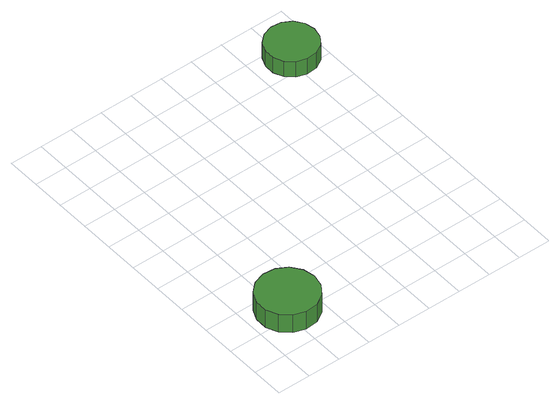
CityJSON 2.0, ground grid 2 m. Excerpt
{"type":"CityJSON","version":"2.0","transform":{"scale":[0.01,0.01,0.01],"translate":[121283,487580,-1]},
"CityObjects":{
"tree1":{"type":"SolitaryVegetationObject","attributes":{"function":"something"},"geometry":[{"type":"MultiSurface","lod":"1","boundaries":[[[0,1,2,3,4,5,6,7,8,9,10,11,12,13,14]],[[15,16,17,18,19,20,21,22,23,24,25,26,27,28,29]],[[0,29,28,1]],[[1,28,27,2]],[[2,27,26,3]],[[3,26,25,4]],[[4,25,24,5]],[[5,24,23,6]],[[6,23,22,7]],[[7,22,21,8]],[[8,21,20,9]],[[9,20,19,10]],[[10,19,18,11]],[[11,18,17,12]],[[12,17,16,13]],[[13,16,15,14]],[[14,15,29,0]]]}]},
"tree2":{"type":"SolitaryVegetationObject","attributes":{"function":"something"},"geometry":[{"type":"MultiSurface","lod":"1","boundaries":[[[30,31,32,33,34,35,36,37,38,39,40,41,42,43,44]],[[45,46,47,48,49,50,51,52,53,54,55,56,57,58,59]],[[30,59,58,31]],[[31,58,57,32]],[[32,57,56,33]],[[33,56,55,34]],[[34,55,54,35]],[[35,54,53,36]],[[36,53,52,37]],[[37,52,51,38]],[[38,51,50,39]],[[39,50,49,40]],[[40,49,48,41]],[[41,48,47,42]],[[42,47,46,43]],[[43,46,45,44]],[[44,45,59,30]]]}]}
},
"vertices":[
[410,261,188],[394,334,188],[350,395,188],[286,432,188],[211,440,188],[140,417,188],[84,367,188],[54,299,188],[54,224,188],[84,155,188],[140,105,188],[211,82,188],[286,90,188],[350,127,188],[394,188,188],[394,188,62],[350,127,62],[286,90,62],[211,82,62],[140,105,62],[84,155,62],[54,224,62],[54,299,62],[84,367,62],[140,417,62],[211,440,62],[286,432,62],[350,395,62],[394,334,62],[410,261,62],
[1577,1700,177],[1564,1762,177],[1527,1813,177],[1472,1845,177],[1409,1851,177],[1348,1832,177],[1301,1789,177],[1275,1731,177],[1275,1668,177],[1301,1610,177],[1348,1567,177],[1409,1548,177],[1472,1554,177],[1527,1586,177],[1564,1637,177],[1564,1637,67],[1527,1586,67],[1472,1554,67],[1409,1548,67],[1348,1567,67],[1301,1610,67],[1275,1668,67],[1275,1731,67],[1301,1789,67],[1348,1832,67],[1409,1851,67],[1472,1845,67],[1527,1813,67],[1564,1762,67],[1577,1700,67]
]}
